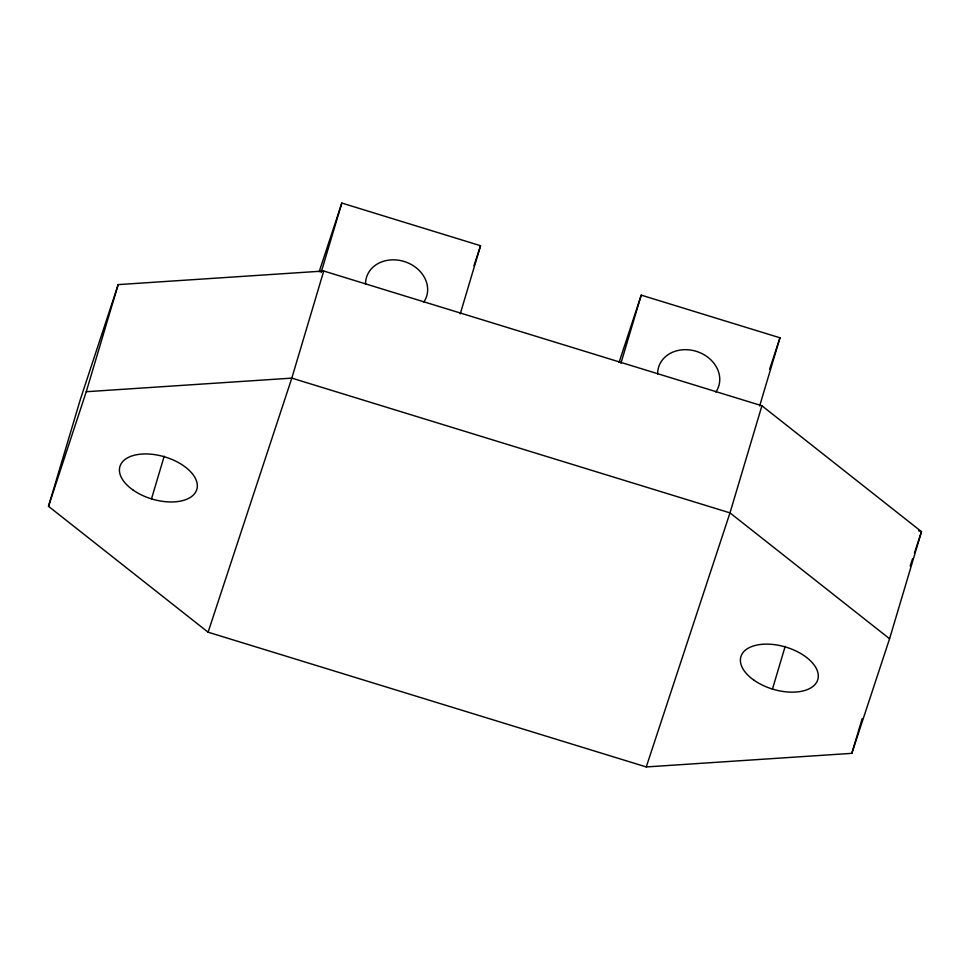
<?xml version="1.0" encoding="UTF-8"?>
<svg xmlns="http://www.w3.org/2000/svg" width="970" height="970" viewBox="0 0 970 970"><rect width="100%" height="100%" fill="white"/><g stroke="black" fill="none" stroke-linecap="round" stroke-linejoin="round"><path stroke-width="1.45" d="M48.5 506.304L80.425 399.203L118.182 284.61L323.737 271.018L761.911 405.763L921.5 531.657L889.575 638.757L851.818 753.338L646.262 766.943L208.089 632.197L48.5 506.304L86.257 391.722L118.182 284.61M151.49 498.871L164.209 456.179M321.07 272.631L341.816 203.057L480.562 245.725L460.253 313.856M323.737 271.018L291.812 378.118L208.089 632.197M620.921 363.265L641.231 295.135L779.977 337.803L759.668 405.933M761.911 405.763L729.986 512.875L646.262 766.943M772.46 689.076L785.179 646.372M851.818 753.338L862.172 718.612M319.154 271.806L341.816 203.057M473.954 265.78L480.562 245.725M619.042 362.453L641.231 295.135M769.598 369.315L779.977 337.803M910.175 566.031L912.527 558.865M914.419 553.142L921.5 531.657L918.626 530.772M86.257 391.722L291.812 378.118L729.986 512.875L889.575 638.757M657.66 374.141A31.525 26.335 18.2 0 1 696.23 351.31A31.525 26.335 18.2 0 1 715.86 392.038M365.544 284.307A31.525 26.335 18.2 0 1 404.126 261.476A31.525 26.335 18.2 0 1 423.745 302.203M754.211 680.37A40.109 22.019 16.6 0 0 817.686 679.946A40.109 22.019 16.6 0 0 766.154 644.128A40.109 22.019 16.6 0 0 754.211 680.37M133.242 490.177A40.109 22.019 16.6 0 0 196.716 489.741A40.109 22.019 16.6 0 0 145.185 453.936A40.109 22.019 16.6 0 0 133.242 490.177"/></g></svg>
